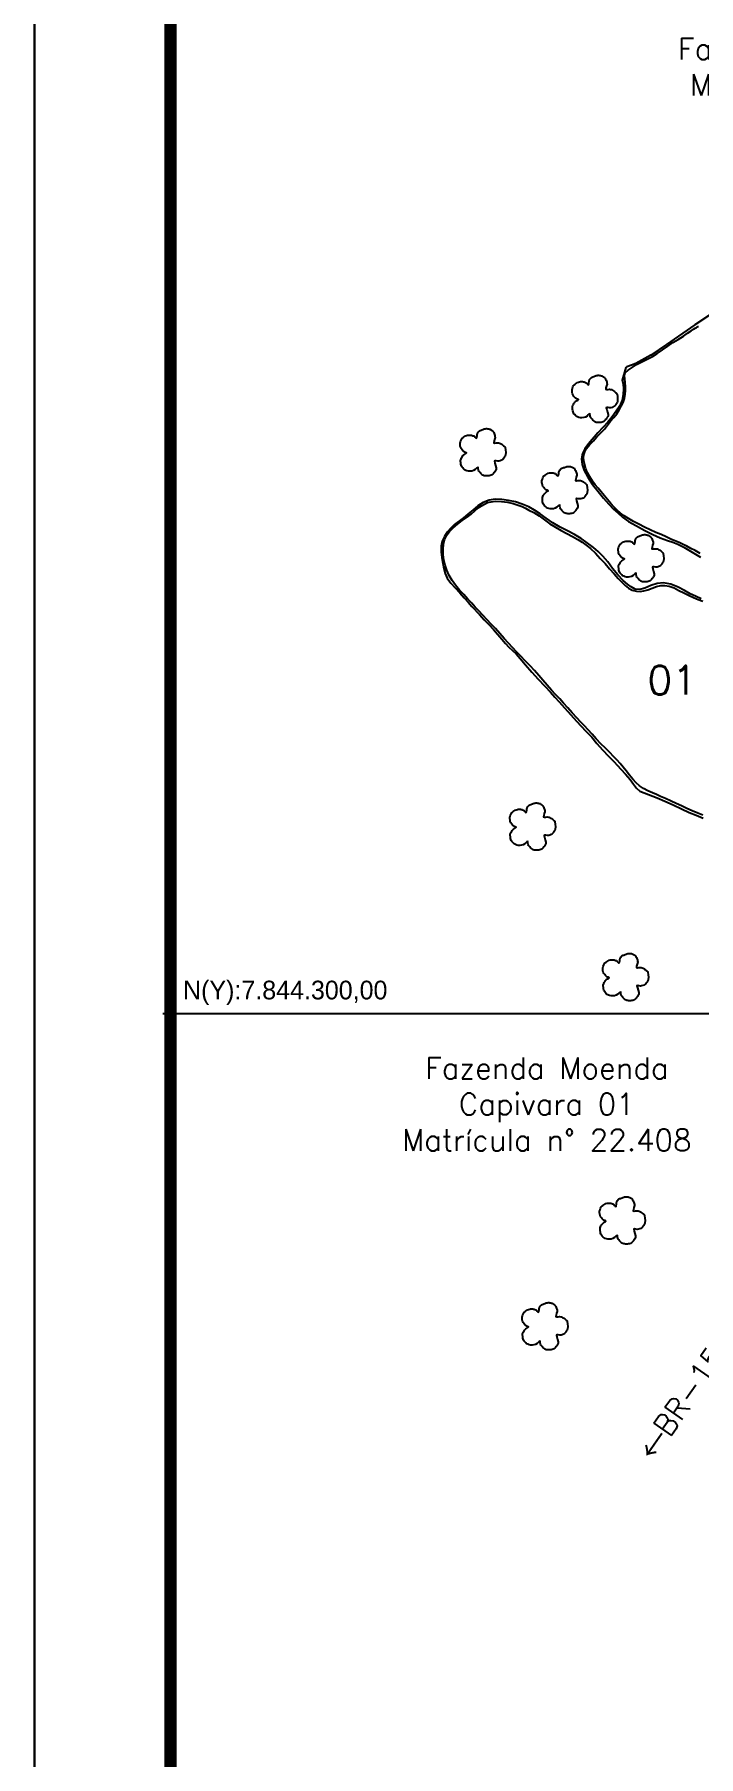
# Model space of a CAD drawing. Header units: metres. Extents: x 731494 to 733974, y 7842476 to 7845984.
# Drawn here: x 731494 to 732071, y 7843654 to 7845151 of the extents above; entities that cross this region are included whole.
import ezdxf
from ezdxf.enums import TextEntityAlignment as Align

# ---------------------------------------------------------------- set-up
doc = ezdxf.new("R2010")
doc.units = ezdxf.units.M
doc.header["$LTSCALE"] = 0.6
doc.linetypes.add('CONTINUO', pattern=[0])
doc.linetypes.add('LIN0', pattern=[0])
for name, color, linetype in [('0114053006', 1, 'Continuous'), ('0114053006001', 5, 'Continuous'), ('MALHA', 8, 'Continuous'), ('MARGEM', 5, 'Continuous'), ('MATO', 94, 'LIN0'), ('RESERVA', 3, 'Continuous'), ('TEXTO', 7, 'Continuous')]:
    doc.layers.add(name, color=color, linetype=linetype)
doc.styles.add('Simplex', font='simplex.shx')

# ---------------------------------------------------------------- blocks, each defined once
blk = doc.blocks.new('MATO')
at = {"layer": 'MATO', "linetype": 'CONTINUO'}
blk.add_lwpolyline([(733467.1, 7843526.2), (733466.3, 7843525.5), (733465.5, 7843524.7), (733464.5, 7843524), (733463.4, 7843523.7), (733462.3, 7843523.6), (733461.3, 7843523.6), (733460.4, 7843523.8), (733459.6, 7843524.1), (733458.9, 7843524.5), (733458.3, 7843525), (733457.8, 7843525.6), (733457.3, 7843526.1), (733457, 7843526.7), (733456.8, 7843527.3), (733456.6, 7843528), (733456.5, 7843528.9), (733456.4, 7843529.8), (733456.4, 7843530.7), (733456.7, 7843531.4), (733457, 7843532), (733457.3, 7843532.5), (733457.6, 7843532.9), (733457.9, 7843533.3), (733458.3, 7843533.7), (733459, 7843534.2), (733459.7, 7843534.6), (733460.1, 7843535), (733459.9, 7843535.1), (733459.5, 7843535.3), (733458.9, 7843535.4), (733458.6, 7843535.6), (733458.2, 7843535.9), (733457.8, 7843536.3), (733457.3, 7843537), (733456.8, 7843537.7), (733456.4, 7843538.5), (733456.2, 7843539.4), (733456.1, 7843540.2), (733456.1, 7843541.1), (733456.4, 7843542.1), (733456.7, 7843543), (733457.1, 7843543.8), (733457.4, 7843544.2), (733457.8, 7843544.5), (733458.2, 7843544.8), (733458.8, 7843545.2), (733459.4, 7843545.6), (733460.1, 7843545.9), (733460.8, 7843546.1), (733461.4, 7843546.2), (733462.1, 7843546.2), (733462.7, 7843546.2), (733463.2, 7843546.1), (733463.7, 7843546), (733464.1, 7843545.8), (733464.6, 7843545.7), (733465, 7843545.4), (733465.5, 7843544.8), (733465.9, 7843544.4), (733466.4, 7843544.2), (733466.6, 7843544.8), (733466.7, 7843545.6), (733466.8, 7843546.5), (733466.9, 7843546.9), (733467, 7843547.2), (733467.1, 7843547.5), (733467.4, 7843547.9), (733467.8, 7843548.4), (733468.2, 7843548.8), (733468.6, 7843549), (733469.2, 7843549.2), (733469.7, 7843549.4), (733470.2, 7843549.6), (733470.7, 7843549.8), (733471.2, 7843550), (733471.8, 7843550.1), (733472.3, 7843550.2), (733472.9, 7843550.2), (733473.5, 7843550.1), (733474, 7843550.1), (733474.5, 7843549.9), (733475, 7843549.8), (733475.4, 7843549.5), (733475.8, 7843549.3), (733476.2, 7843549), (733476.5, 7843548.6), (733476.8, 7843548.2), (733477.1, 7843547.7), (733477.4, 7843547.1), (733477.6, 7843546.5), (733477.8, 7843546), (733477.9, 7843545.4), (733478, 7843544.7), (733477.6, 7843543.5), (733477.3, 7843542.3), (733477.2, 7843541.4), (733477.8, 7843541.2), (733478.6, 7843541.3), (733479.5, 7843541.4), (733480.2, 7843541.3), (733480.8, 7843541.2), (733481.4, 7843540.9), (733482.1, 7843540.5), (733482.7, 7843540), (733483.3, 7843539.5), (733483.7, 7843539.3), (733484, 7843538.9), (733484.3, 7843538.4), (733484.5, 7843536.9), (733484.6, 7843535.3), (733484.5, 7843533.8), (733484.3, 7843532.9), (733483.9, 7843532.3), (733483.4, 7843531.7), (733483, 7843531.2), (733482.5, 7843530.8), (733481.9, 7843530.4), (733481.2, 7843530.1), (733480.4, 7843529.9), (733479.6, 7843529.8), (733478.7, 7843530), (733478, 7843530.1), (733477.5, 7843529.9), (733477.8, 7843528.7), (733478.2, 7843527.2), (733478.6, 7843525.7), (733478.6, 7843524.9), (733478.4, 7843524.3), (733478.1, 7843523.9), (733477.8, 7843523.2), (733477.3, 7843522.7), (733476.9, 7843522.1), (733476.5, 7843521.7), (733476, 7843521.3), (733475.5, 7843521), (733474.9, 7843520.8), (733474.3, 7843520.7), (733473.6, 7843520.6), (733472.9, 7843520.6), (733472.3, 7843520.6), (733471.7, 7843520.7), (733471.2, 7843520.7), (733470.7, 7843520.9), (733470.3, 7843521.1), (733469.7, 7843521.6), (733469.1, 7843522.1), (733468.6, 7843522.7), (733468.2, 7843523.2), (733467.8, 7843523.6), (733467.5, 7843524.2), (733467.4, 7843525), (733467.3, 7843525.7), (733467.2, 7843526.4)], dxfattribs=at)

msp = doc.modelspace()

# ---------------------------------------------------------------- linework, layer by layer
at = {"layer": '0114053006'}
for points in [[(732081, 7844907.7), (732067.5, 7844898.7), (732042.9, 7844881.5), (732029.2, 7844872.3), (732016.2, 7844865.2), (732012.3, 7844863.6), (732008.4, 7844862.1), (732007.4, 7844861.7), (732004.2, 7844850.7), (732005, 7844847.4), (732005.3, 7844843.1), (732005.2, 7844838.3), (732004.3, 7844833.1), (732002.3, 7844828.2), (731999.1, 7844823.5), (731995.6, 7844818.8), (731991.7, 7844814), (731987.4, 7844809.3), (731983, 7844804.7), (731975, 7844795.2), (731971.8, 7844790.9), (731969.7, 7844786.7), (731968.8, 7844782), (731969.6, 7844777.2), (731971.4, 7844772.2), (731974.5, 7844766.3), (731978.6, 7844760), (731983.4, 7844753.9), (731988.1, 7844748.1), (731992.6, 7844742.8), (731996.8, 7844738.4), (732000.7, 7844734.9), (732004.5, 7844731.4), (732009.9, 7844727.8), (732016.8, 7844724), (732024.1, 7844720), (732030.9, 7844716.4), (732037.4, 7844713.6), (732043.6, 7844711.3), (732048.4, 7844709.8), (732052.5, 7844708.1), (732057.8, 7844705.3), (732065.2, 7844701.2), (732072.3, 7844696.8)], [(732072.9, 7844660.6), (732067.9, 7844662.7), (732063.2, 7844664.9), (732058.4, 7844667.7), (732052.8, 7844670.7), (732046.5, 7844673.4), (732040.3, 7844674.3), (732034.6, 7844673.9), (732029.1, 7844672.1), (732024, 7844669.9), (732019.5, 7844668.6), (732015.7, 7844669), (732012.1, 7844671), (732008.8, 7844673.4), (732005, 7844676.6), (732000.5, 7844681.4), (731996, 7844687), (731991.7, 7844692.7), (731987.5, 7844697.7), (731983.4, 7844701.8), (731979.4, 7844705), (731972.8, 7844710), (731968.7, 7844712.9), (731962.9, 7844716.3), (731956.8, 7844719.5), (731950.3, 7844722.7), (731944.1, 7844726.6), (731938.3, 7844730.6), (731932.9, 7844734.4), (731928, 7844737.7), (731923.1, 7844740.6), (731917.5, 7844742.9), (731911.7, 7844744.7), (731905.6, 7844746), (731899.7, 7844746.9), (731893.9, 7844747.1), (731888.6, 7844746.2), (731883.6, 7844744.3), (731879, 7844741.3), (731874.8, 7844737.9), (731870.5, 7844734.3), (731866.4, 7844731), (731858.6, 7844725.1), (731855.3, 7844722), (731852.3, 7844718.4), (731849.8, 7844714.7), (731848, 7844710.6), (731847, 7844706.2), (731847, 7844701.5), (731847.6, 7844696.5), (731848.6, 7844691.6), (731849.3, 7844687), (731850.4, 7844682.5), (731852.4, 7844678.4), (731855.3, 7844674.2), (731859.2, 7844670), (731863.3, 7844665.7), (731866.9, 7844661.5), (731870.5, 7844657.6), (731873.7, 7844654), (731880.2, 7844646.8), (731884.4, 7844642.4), (731888.4, 7844638.1), (731892.4, 7844633.8), (731899.6, 7844625.6), (731902.8, 7844621.8), (731905.9, 7844618.5), (731909, 7844615.6), (731912.1, 7844612.6), (731915.6, 7844608.7), (731920.3, 7844603.2), (731925.8, 7844596.9), (731931.4, 7844590.8), (731937, 7844584.7), (731942.1, 7844579.5), (731945.9, 7844575.1), (731949.5, 7844571), (731954.3, 7844565.7), (731959.6, 7844559.6), (731964.6, 7844554.2), (731972.8, 7844545.6), (731977.9, 7844540.2), (731982.3, 7844534.9), (731987.1, 7844529.4), (731992.4, 7844523.8), (731996.9, 7844519), (732000.1, 7844515.6), (732003.1, 7844512.6), (732007.2, 7844508), (732011.1, 7844503.4), (732014.1, 7844499.3), (732016.6, 7844496), (732019.6, 7844493.4), (732034.6, 7844487.6), (732041.3, 7844484.8), (732048.5, 7844481.4), (732055.7, 7844477.9), (732062.5, 7844474.8), (732068.6, 7844472.4), (732074.5, 7844470)]]:
    msp.add_lwpolyline(points, dxfattribs=at)
at = {"layer": '0114053006001', "elevation": 672}
for points in [[(732072, 7844699.8), (732067.8, 7844702.4), (732063.8, 7844704.4), (732060.4, 7844706.2), (732057.3, 7844707.8), (732054.5, 7844709.1), (732052.2, 7844710.1), (732050, 7844711), (732046.5, 7844712.4), (732042.6, 7844714.3), (732038, 7844716.3), (732033.5, 7844718.3), (732028.7, 7844720.5), (732023.8, 7844722.8), (732018.8, 7844725.3), (732014, 7844727.8), (732009.7, 7844730.2), (732006.1, 7844732.6), (732002.8, 7844735.1), (732000, 7844737.7), (731997.3, 7844740.2), (731994.4, 7844743.3), (731991.4, 7844746.9), (731988.5, 7844750.3), (731985.9, 7844753.5), (731983.3, 7844756.6), (731980.8, 7844759.6), (731978.5, 7844762.9), (731976.2, 7844766.5), (731974.2, 7844770.1), (731972.7, 7844773.6), (731971.7, 7844777.1), (731970.9, 7844780.4), (731970.6, 7844783.2), (731970.9, 7844785.7), (731971.7, 7844788.4), (731973.3, 7844791.2), (731976, 7844794.4), (731979.3, 7844797.9), (731982.3, 7844801.2), (731985.5, 7844804.5), (731988.8, 7844807.9), (731991.5, 7844811.4), (731994.2, 7844814.8), (731996.9, 7844818.1), (731999.5, 7844821.3), (732001.7, 7844824.7), (732003.5, 7844828), (732005.2, 7844831.2), (732006.3, 7844834.7), (732006.8, 7844838), (732007.2, 7844841.6), (732007.1, 7844845.1), (732006.9, 7844848.6), (732006.5, 7844851.7), (732006.3, 7844854.6), (732007, 7844856.9), (732009.6, 7844859.3), (732013, 7844861.7), (732016.8, 7844864.2), (732021.3, 7844866.4), (732026, 7844868.7), (732030.5, 7844871.2), (732034.8, 7844873.8), (732039.3, 7844876.8), (732043.9, 7844880), (732048.3, 7844883.2), (732053, 7844886), (732057.4, 7844888.8), (732061.1, 7844891.4), (732064.1, 7844893.5), (732066.3, 7844894.9), (732067.8, 7844895.8), (732068.7, 7844896.4), (732069.4, 7844896.8), (732070, 7844897.1), (732070.7, 7844897.3)], [(732074.2, 7844472.4), (732069.9, 7844474.2), (732065.1, 7844476.2), (732060.4, 7844478.4), (732055.7, 7844480.6), (732051.3, 7844482.7), (732046.8, 7844484.8), (732042, 7844487), (732037.6, 7844488.8), (732034, 7844490.4), (732030.5, 7844491.9), (732026.6, 7844493.6), (732022.8, 7844495.7), (732019.4, 7844498), (732016.4, 7844500.7), (732013.6, 7844503.8), (732010.5, 7844507.3), (732007.8, 7844510.9), (732005.1, 7844514.1), (732002.5, 7844517.3), (731999.8, 7844520.3), (731996.8, 7844523.5), (731993.5, 7844526.9), (731989.7, 7844530.6), (731985.7, 7844534.6), (731981.7, 7844538.7), (731978.1, 7844543), (731974.6, 7844546.7), (731971.5, 7844550), (731968.4, 7844553.4), (731964.8, 7844557.2), (731960.9, 7844561.4), (731957, 7844565.8), (731953.3, 7844569.8), (731950, 7844573.6), (731946.5, 7844577.3), (731943, 7844581.2), (731939.2, 7844585.4), (731935.5, 7844589.7), (731931.9, 7844593.9), (731928.2, 7844598.1), (731924.3, 7844602.3), (731920.1, 7844606.5), (731916.2, 7844610.7), (731912.5, 7844614.4), (731909.1, 7844618.2), (731905.6, 7844622), (731901.9, 7844626.1), (731897.9, 7844630.4), (731894.1, 7844634.6), (731890.5, 7844638.5), (731886.9, 7844642.3), (731883.3, 7844646.2), (731879.9, 7844650), (731876.6, 7844653.4), (731873.6, 7844656.7), (731870.3, 7844660.1), (731866.7, 7844664.2), (731862.9, 7844668.2), (731859.5, 7844672.3), (731856.7, 7844676.5), (731854.1, 7844680.8), (731852, 7844685.3), (731850.4, 7844689.8), (731849.4, 7844694.3), (731848.9, 7844698.8), (731848.8, 7844703.5), (731849, 7844707.9), (731850, 7844711.9), (731851.8, 7844715.5), (731854.3, 7844719.1), (731857.4, 7844722.3), (731861.1, 7844725.4), (731865.4, 7844728.6), (731869.5, 7844731.5), (731873.1, 7844734.2), (731876.4, 7844737), (731879.3, 7844739.5), (731882, 7844741.4), (731884.7, 7844742.9), (731887.4, 7844744.2), (731890.4, 7844744.9), (731894.3, 7844745.3), (731899.5, 7844745.2), (731904.8, 7844744.4), (731909.7, 7844743.4), (731913.9, 7844742), (731917.4, 7844740.7), (731920.3, 7844739.4), (731923.3, 7844737.7), (731927.6, 7844735.6), (731932.2, 7844732.6), (731936.8, 7844729.2), (731941.5, 7844725.8), (731946.3, 7844722.8), (731951.3, 7844720), (731956.3, 7844717.4), (731961.1, 7844714.8), (731965.7, 7844712.2), (731969.6, 7844709.8), (731973.1, 7844707.2), (731976.7, 7844704.2), (731981, 7844700.1), (731985.3, 7844695.6), (731989.5, 7844691.1), (731993.4, 7844686.5), (731997.3, 7844682.2), (732000.9, 7844678.3), (732004.2, 7844674.8), (732006.9, 7844672.1), (732009.7, 7844669.9), (732013, 7844668.2), (732016.6, 7844667.1), (732019.9, 7844667), (732023.2, 7844667.4), (732026.7, 7844668.3), (732030.3, 7844669.9), (732034, 7844671.3), (732037.8, 7844672.1), (732041.4, 7844672.2), (732045.2, 7844671.6), (732049.3, 7844670), (732053.6, 7844667.9), (732057.7, 7844665.6), (732061.9, 7844663.6), (732066.1, 7844661.7), (732070.3, 7844659.8), (732074.4, 7844658.5)]]:
    msp.add_lwpolyline(points, dxfattribs=at)
at = {"layer": 'MALHA'}
msp.add_lwpolyline([(731605.2, 7844300), (732148.6, 7844300)], dxfattribs=at)
at = {"layer": 'MARGEM', "color": 174, "linetype": 'LIN0'}
msp.add_line((731493.8, 7842475.7), (731493.8, 7845984), dxfattribs=at)
at = {"layer": 'MARGEM', "color": 174, "linetype": 'LIN0', "flags": 128}
msp.add_lwpolyline([(733974.4, 7842475.7), (733974.4, 7845984), (731493.8, 7845984), (731493.8, 7842475.7)], close=True, dxfattribs=at)
at = {"layer": 'MARGEM', "color": 174, "linetype": 'LIN0', "const_width": 10.7, "flags": 128}
msp.add_lwpolyline([(733856.3, 7842870.7), (733856.3, 7845865.9), (731611.9, 7845865.9), (731611.9, 7842870.7)], close=True, dxfattribs=at)

# ---------------------------------------------------------------- block references
at = {"layer": 'RESERVA', "color": 6, "xscale": 1.389233531220277, "yscale": 1.389233531220277, "zscale": 1.389233531220277}
for p in [(-286981.1, -3051668.1), (-287078.3, -3051714.5), (-287007.3, -3051747.3), (-286941, -3051806.6), (-287035.1, -3052039.8), (-286954.4, -3052170.6), (-286957.2, -3052382.1), (-287024.4, -3052474.1)]:
    msp.add_blockref('MATO', p, dxfattribs=at)

# ---------------------------------------------------------------- texts
at = {"layer": 'MALHA'}
msp.add_text('N(Y):7.844.300,00', height=16.25, dxfattribs=at).set_placement((731622.8, 7844307.5), align=Align.BOTTOM_LEFT)
at = {"layer": 'TEXTO', "linetype": 'Continuous', "style": 'Simplex'}
msp.add_text('01', height=25, dxfattribs=at).set_placement((732047.7, 7844589.9), align=Align.MIDDLE_CENTER)
at = {"layer": 'TEXTO', "char_height": 18.75, "attachment_point": 2, "style": 'Simplex'}
for s, insert, width in [('\\pi-56.25,l75,t75;Fazenda Moenda 01\\PMatrícula n° 4.341', (732171.5, 7845147.9), 621.485), ('\\pi-56.25,l75,t75;Fazenda Moenda  \\PCapivara 01\\PMatrícula n° 22.408', (731929.4, 7844262), 473.204)]:
    msp.add_mtext(s, dxfattribs=dict(at, insert=insert, width=width))
at = {"layer": 'TEXTO', "char_height": 18.75, "attachment_point": 2, "rotation": 55.1143, "style": 'Simplex'}
for s, insert, width in [('\\pi-56.25,l75,t75;BR-153', (732054, 7843975.9), 197.41), ('\\pi-56.25,l75,t75;{\\fSimSun|b0|i0|c134|p2;←^I}', (732019.3, 7843923.1), 58.637)]:
    msp.add_mtext(s, dxfattribs=dict(at, insert=insert, width=width))

doc.saveas('drawing.dxf')
